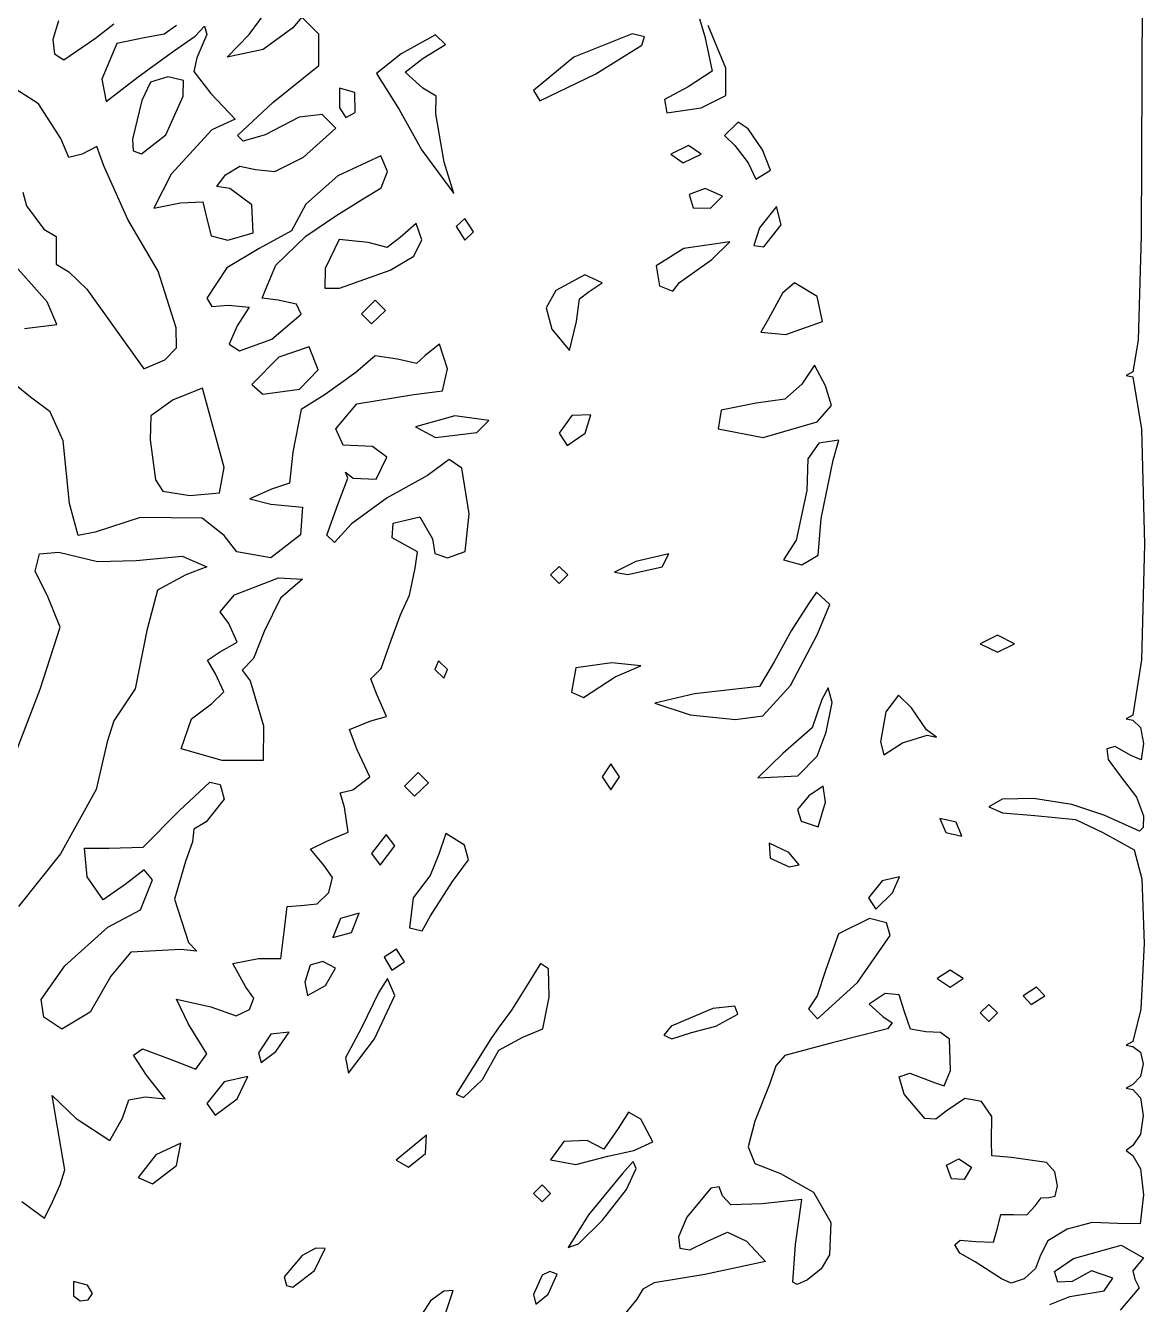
# Model space of a CAD drawing. Extents: x -0.8 to 79.1, y -6.2 to 80.1.
# Drawn here: x 51.43 to 79.07, y 14.01 to 45.61 of the extents above; entities that cross this region are included whole.
import ezdxf

# ---------------------------------------------------------------- set-up
doc = ezdxf.new("R2010")
doc.units = 0

msp = doc.modelspace()

# ---------------------------------------------------------------- linework, layer by layer
at = {"layer": 'Layer 1', "color": 4}
for p, q in [((79.045534, 53.167966), (78.991242, 40.414214)), ((56.951948, 45.386097), (57.463641, 46.082893)), ((52.242174, 45.725356), (52.106653, 45.267854)), ((53.155477, 45.297477), (53.611537, 45.6485)), ((55.162343, 45.613853), (54.851467, 45.397581)), ((55.617178, 45.348567), (55.848354, 45.590787)), ((55.848354, 45.590787), (55.90586, 45.391014)), ((58.034896, 45.550373), (57.296845, 45.013648)), ((58.257531, 45.812162), (58.034896, 45.550373)), ((58.673088, 45.398811), (58.257531, 45.812162)), ((68.076302, 45.774794), (68.209623, 45.33475)), ((68.727616, 44.551546), (68.29103, 45.613853)), ((52.106653, 45.267854), (52.146058, 44.909681)), ((52.373832, 44.764935), (53.155477, 45.297477)), ((54.358204, 45.305108), (53.681983, 45.168015)), ((54.851467, 45.397581), (54.358204, 45.305108)), ((55.086202, 44.977166), (55.617178, 45.348567)), ((55.90586, 45.391014), (55.659333, 44.808781)), ((56.415074, 44.828418), (56.951948, 45.386097)), ((58.673434, 44.622117), (58.673088, 45.398811)), ((61.559544, 45.381413), (60.712827, 44.910104)), ((61.803015, 45.136333), (61.559544, 45.381413)), ((66.410874, 45.401622), (64.972424, 44.828836)), ((66.717755, 45.328557), (66.410874, 45.401622)), ((66.656724, 45.124919), (66.717755, 45.328557)), ((68.209623, 45.33475), (68.389959, 44.479099)), ((52.146058, 44.909681), (52.373832, 44.764935)), ((53.681983, 45.168015), (53.317662, 44.287423)), ((54.214782, 44.340481), (55.086202, 44.977166)), ((57.296845, 45.013648), (56.415074, 44.828418)), ((60.712827, 44.910104), (60.101212, 44.420697)), ((61.254756, 44.803229), (61.803015, 45.136333)), ((65.515956, 44.419272), (66.656724, 45.124919)), ((55.659333, 44.808781), (55.585288, 44.47687)), ((57.53956, 43.704465), (58.673434, 44.622117)), ((60.807425, 44.456593), (61.254756, 44.803229)), ((64.972424, 44.828836), (63.9773, 44.000877)), ((51.752815, 43.671661), (50.369208, 44.553762)), ((53.317662, 44.287423), (53.425194, 43.734559)), ((53.425194, 43.734559), (54.214782, 44.340481)), ((54.941755, 44.340481), (54.517586, 44.212704)), ((55.329595, 44.250103), (54.941755, 44.340481)), ((55.327288, 43.862966), (55.329595, 44.250103)), ((55.585288, 44.47687), (56.008352, 43.926847)), ((60.101212, 44.420697), (60.659769, 43.535888)), ((61.244596, 44.059884), (60.807425, 44.456593)), ((64.13647, 43.749344), (65.515956, 44.419272)), ((65.515956, 44.419272), (65.515956, 44.419272)), ((68.389959, 44.479099), (67.797415, 44.096452)), ((68.732271, 43.881771), (68.727616, 44.551546)), ((68.727616, 44.551546), (68.727616, 44.551546)), ((54.517586, 44.212704), (54.305214, 43.756851)), ((59.185692, 44.060417), (59.182892, 43.571343)), ((59.56648, 43.954931), (59.185692, 44.060417)), ((59.566485, 43.954931), (59.56648, 43.954931)), ((59.5699, 43.456078), (59.566485, 43.954931)), ((61.576729, 43.860559), (61.244596, 44.059884)), ((63.9773, 44.000877), (64.13647, 43.749344)), ((67.797415, 44.096452), (67.216337, 43.784827)), ((52.301055, 42.814347), (51.752815, 43.671661)), ((54.305214, 43.756851), (54.074639, 42.801822)), ((54.89829, 42.907938), (55.327288, 43.862966)), ((56.008352, 43.926847), (56.610645, 43.298189)), ((56.666622, 42.888747), (57.53956, 43.704465)), ((61.565694, 43.425531), (61.576729, 43.860559)), ((67.216337, 43.784827), (67.269665, 43.453372)), ((68.118462, 43.576009), (68.732271, 43.881771)), ((56.610645, 43.298189), (56.032377, 43.034715)), ((58.191366, 43.344564), (57.352732, 42.904365)), ((58.758013, 43.41387), (58.191366, 43.344564)), ((59.096041, 43.076859), (58.758013, 43.41387)), ((59.182892, 43.571343), (59.345407, 43.339163)), ((59.345407, 43.339163), (59.5699, 43.456078)), ((60.659769, 43.535888), (61.218324, 42.533282)), ((61.773796, 42.232044), (61.565694, 43.425531)), ((67.269665, 43.453372), (68.118462, 43.576009)), ((56.032377, 43.034715), (55.026797, 41.933639)), ((58.300183, 42.352657), (59.096041, 43.076859)), ((69.032671, 43.225062), (68.694966, 42.894668)), ((69.283016, 43.055128), (69.032671, 43.225062)), ((69.633781, 42.539068), (69.283016, 43.055128)), ((52.499661, 42.345467), (52.301055, 42.814347)), ((54.074639, 42.801822), (54.089334, 42.508739)), ((54.292949, 42.436646), (54.89829, 42.907938)), ((54.89829, 42.907938), (54.89829, 42.907938)), ((56.805369, 42.752268), (56.666622, 42.888747)), ((57.352732, 42.904365), (56.805369, 42.752268)), ((68.694966, 42.894668), (68.946988, 42.642646)), ((52.833154, 42.426961), (52.499661, 42.345467)), ((53.188721, 42.621532), (52.833154, 42.426961)), ((53.365866, 42.143923), (53.188721, 42.621532)), ((54.089334, 42.508739), (54.292949, 42.436646)), ((57.590652, 41.998916), (58.300183, 42.352657)), ((60.21024, 42.389349), (59.146101, 41.895844)), ((60.36941, 42.005216), (60.21024, 42.389349)), ((61.218324, 42.533282), (62.012014, 41.455535)), ((67.80994, 42.642652), (67.372958, 42.430423)), ((67.372958, 42.430423), (67.678774, 42.218195)), ((67.678774, 42.218195), (68.115759, 42.430423)), ((68.115759, 42.430423), (67.80994, 42.642652)), ((68.115759, 42.430423), (68.115759, 42.430423)), ((68.946988, 42.642646), (69.283016, 42.218189)), ((69.833484, 42.038154), (69.633781, 42.539068)), ((53.959441, 40.817492), (53.365866, 42.143923)), ((56.372943, 41.920569), (56.724828, 42.136846)), ((56.724828, 42.136846), (57.108166, 42.051944)), ((57.108166, 42.051944), (57.590652, 41.998916)), ((62.012014, 41.455535), (61.773793, 42.232044)), ((61.773793, 42.232044), (61.773796, 42.232044)), ((69.283016, 42.218189), (69.468629, 41.808843)), ((69.468629, 41.808843), (69.833484, 42.038154)), ((69.833484, 42.038154), (69.833484, 42.038154)), ((55.026797, 41.933639), (54.599487, 41.096043)), ((56.156602, 41.634566), (56.372943, 41.920569)), ((59.146101, 41.895844), (58.350734, 41.193161)), ((60.215326, 41.597942), (60.36941, 42.005216)), ((51.366951, 41.492017), (51.455808, 41.151483)), ((56.479065, 41.581507), (56.156602, 41.634566)), ((57.020169, 41.175545), (56.479065, 41.581507)), ((59.732726, 41.304317), (60.215326, 41.597942)), ((68.221871, 41.581502), (67.822144, 41.437016)), ((67.822144, 41.437016), (67.924279, 41.100925)), ((68.646328, 41.391981), (68.221871, 41.581502)), ((51.455808, 41.151483), (51.886217, 40.580302)), ((54.599487, 41.096043), (55.256049, 41.227355)), ((55.256049, 41.227355), (55.806497, 41.252553)), ((55.806497, 41.252553), (55.912611, 40.833401)), ((57.057107, 40.483533), (57.020169, 41.175545)), ((58.350734, 41.193161), (57.997913, 40.532384)), ((59.096041, 40.908249), (59.732726, 41.304317)), ((67.924279, 41.100925), (68.349061, 41.093237)), ((68.349061, 41.093237), (68.646328, 41.391981)), ((68.646328, 41.391981), (68.646328, 41.391981)), ((69.978659, 41.138074), (69.562187, 40.611936)), ((70.093634, 40.681704), (69.978659, 41.138074)), ((54.70358, 39.537834), (53.959441, 40.817492)), ((55.912611, 40.833401), (56.017996, 40.414989)), ((58.35324, 40.400026), (59.096041, 40.908249)), ((62.279471, 40.838701), (62.06724, 40.638998)), ((62.491699, 40.507833), (62.279471, 40.838701)), ((51.886217, 40.580302), (52.188982, 40.399437)), ((56.430655, 40.308135), (57.057107, 40.483533)), ((57.057107, 40.483533), (57.057107, 40.483533)), ((57.997913, 40.532384), (57.19966, 40.102968)), ((61.081261, 40.714106), (60.681342, 40.369592)), ((61.218326, 40.310985), (61.081261, 40.714106)), ((62.06724, 40.638998), (62.279471, 40.308129)), ((62.279471, 40.308129), (62.491699, 40.507833)), ((62.491699, 40.507833), (62.491699, 40.507833)), ((69.562187, 40.611936), (69.416869, 40.17639)), ((69.668303, 40.138246), (70.093634, 40.681704)), ((70.093634, 40.681704), (70.093634, 40.681704)), ((52.188982, 40.399437), (52.18553, 40.054705)), ((56.017996, 40.414989), (56.430655, 40.308135)), ((57.61044, 39.689713), (58.35324, 40.400026)), ((59.177215, 40.32264), (58.835617, 39.601984)), ((59.895602, 40.243656), (59.177215, 40.32264)), ((60.366947, 40.121863), (59.895602, 40.243656)), ((60.681342, 40.369592), (60.366947, 40.121863)), ((61.025478, 39.912575), (61.218326, 40.310985)), ((68.82533, 40.260283), (67.689583, 40.095339)), ((68.381045, 39.82676), (68.82533, 40.260283)), ((69.416869, 40.17639), (69.668303, 40.138246)), ((78.991242, 40.414214), (78.909844, 37.833595)), ((51.966351, 38.780934), (50.915358, 39.959963)), ((52.18553, 40.054705), (52.183739, 39.708515)), ((57.19966, 40.102968), (56.403284, 39.625309)), ((60.434852, 39.562018), (61.025478, 39.912575)), ((67.689583, 40.095339), (67.006669, 39.673423)), ((67.585186, 39.257822), (68.381045, 39.82676)), ((52.183739, 39.708515), (52.497922, 39.525691)), ((52.497922, 39.525691), (52.941409, 39.093608)), ((55.154472, 38.141283), (54.70358, 39.537834)), ((56.403284, 39.625309), (55.912611, 38.868646)), ((57.355765, 39.077209), (57.61044, 39.689713)), ((58.835617, 39.601984), (58.820326, 39.121738)), ((59.187774, 39.118306), (60.434852, 39.562018)), ((60.434852, 39.562018), (60.434852, 39.562018)), ((67.006669, 39.673423), (67.089985, 39.176249)), ((65.246465, 39.446543), (64.532775, 39.062282)), ((65.675129, 39.246991), (65.246465, 39.446543)), ((65.356785, 39.034762), (65.675129, 39.246991)), ((67.418265, 39.042389), (67.585186, 39.257822)), ((67.585186, 39.257822), (67.585186, 39.257822)), ((70.424288, 39.246991), (70.131929, 38.998418)), ((70.982318, 38.912271), (70.424288, 39.246991)), ((52.941409, 39.093608), (54.352681, 37.124705)), ((57.273526, 38.875592), (57.355765, 39.077209)), ((57.674106, 38.822534), (57.273526, 38.875592)), ((58.820326, 39.121738), (59.187774, 39.118306)), ((64.532775, 39.062282), (64.288021, 38.635275)), ((65.114238, 38.857905), (65.356785, 39.034762)), ((67.089985, 39.176249), (67.418265, 39.042389)), ((70.131929, 38.998418), (69.780695, 38.36173)), ((71.117361, 38.294666), (70.982318, 38.912271)), ((52.199535, 38.220773), (51.966351, 38.780934)), ((55.912611, 38.868646), (56.034946, 38.665171)), ((56.034946, 38.665171), (56.443183, 38.697456)), ((56.443183, 38.697456), (56.953575, 38.648902)), ((56.953575, 38.648902), (56.657748, 38.187788)), ((58.124454, 38.724095), (57.674106, 38.822534)), ((58.238845, 38.479542), (58.124454, 38.724095)), ((60.068754, 38.822534), (59.732726, 38.486506)), ((59.977561, 38.240398), (60.320775, 38.570512)), ((60.320775, 38.570512), (60.068754, 38.822534)), ((60.320775, 38.570512), (60.320775, 38.570512)), ((64.288021, 38.635275), (64.427834, 38.107253)), ((65.038441, 38.291962), (65.114238, 38.857905)), ((57.511143, 37.856676), (58.238845, 38.479542)), ((59.732726, 38.486506), (59.977561, 38.240398)), ((64.865517, 37.578481), (65.038441, 38.291962)), ((65.038441, 38.291962), (65.038441, 38.291962)), ((69.780695, 38.36173), (69.591731, 38.029179)), ((70.211812, 37.973621), (71.117361, 38.294666)), ((71.117361, 38.294666), (71.117361, 38.294666)), ((51.402756, 38.1208), (52.199535, 38.220773)), ((55.163091, 37.643038), (55.154472, 38.141283)), ((56.657748, 38.187788), (56.458045, 37.737344)), ((64.427834, 38.107253), (64.865517, 37.578481)), ((69.591731, 38.029179), (70.211812, 37.973621)), ((54.86733, 37.345425), (55.163091, 37.643038)), ((56.458045, 37.737344), (56.717464, 37.569332)), ((56.717464, 37.569332), (57.511143, 37.856676)), ((57.511143, 37.856676), (57.511143, 37.856676)), ((58.438167, 37.668372), (57.687071, 37.417267)), ((58.657415, 37.100353), (58.438167, 37.668372)), ((61.654629, 37.738451), (61.299725, 37.455026)), ((61.855011, 37.124567), (61.654629, 37.738451)), ((78.909844, 37.833595), (78.780248, 37.053032)), ((54.352681, 37.124705), (54.86733, 37.345425)), ((54.86733, 37.345425), (54.86733, 37.345425)), ((57.687071, 37.417267), (57.022506, 36.740392)), ((60.070814, 37.443136), (59.585149, 37.032833)), ((60.618057, 37.363293), (60.070814, 37.443136)), ((61.089632, 37.256736), (60.618057, 37.363293)), ((61.299725, 37.455026), (61.089632, 37.256736)), ((58.194067, 36.621785), (58.657415, 37.100353)), ((59.585149, 37.032833), (58.830323, 36.487885)), ((61.732362, 36.581388), (61.855011, 37.124567)), ((70.916876, 37.216328), (70.604631, 36.746061)), ((71.189342, 36.707225), (70.916876, 37.216328)), ((78.780248, 37.053032), (78.621076, 36.964046)), ((51.553595, 36.42905), (51.238447, 36.683541)), ((57.022506, 36.740392), (57.287913, 36.50211)), ((70.604631, 36.746061), (70.181897, 36.380081)), ((71.336242, 36.21883), (71.189342, 36.707225)), ((78.621076, 36.964046), (78.780248, 36.929232)), ((78.780248, 36.929232), (78.996043, 35.6337)), ((52.035064, 36.063428), (51.553595, 36.42905)), ((55.076852, 36.35666), (54.523175, 35.961871)), ((55.797975, 36.648113), (55.076852, 36.35666)), ((56.337067, 34.685334), (55.797975, 36.648113)), ((57.287913, 36.50211), (58.194067, 36.621785)), ((58.194067, 36.621785), (58.194067, 36.621785)), ((58.830323, 36.487885), (58.238315, 36.124247)), ((59.615774, 36.259964), (61.019913, 36.487879)), ((61.019913, 36.487879), (61.732362, 36.581388)), ((70.181897, 36.380081), (69.481881, 36.2758)), ((52.359554, 35.343295), (52.035064, 36.063428)), ((58.238315, 36.124247), (58.034896, 35.065953)), ((59.096041, 35.644218), (59.615774, 36.259964)), ((68.61384, 36.103754), (68.540215, 35.639113)), ((69.481881, 36.2758), (68.61384, 36.103754)), ((70.985586, 35.812499), (71.336242, 36.21883)), ((54.523175, 35.961871), (54.511829, 35.374179)), ((62.032634, 35.964958), (61.059918, 35.692167)), ((62.870679, 35.849908), (62.032634, 35.964958)), ((62.580455, 35.555702), (62.870679, 35.849908)), ((64.923583, 35.97402), (64.613985, 35.539649)), ((65.396181, 35.988794), (64.923583, 35.97402)), ((65.254928, 35.538119), (65.396181, 35.988794)), ((69.653857, 35.431643), (70.985586, 35.812504)), ((70.985586, 35.812504), (70.985586, 35.812499)), ((59.276882, 35.236831), (59.096041, 35.644218)), ((61.059918, 35.692167), (61.553818, 35.429358)), ((61.553818, 35.429358), (62.580455, 35.555702)), ((62.580455, 35.555702), (62.580455, 35.555702)), ((64.613985, 35.539649), (64.805345, 35.227454)), ((64.805345, 35.227454), (65.254928, 35.538238)), ((65.254928, 35.538238), (65.254928, 35.538119)), ((68.540215, 35.639113), (69.653857, 35.431643)), ((78.996043, 35.6337), (79.067975, 32.795528)), ((52.514616, 33.794494), (52.359554, 35.343295)), ((54.511829, 35.374179), (54.639238, 34.384302)), ((59.998012, 35.203409), (59.276882, 35.236831)), ((60.358413, 34.942382), (59.998012, 35.203409)), ((71.023723, 35.288827), (70.756218, 34.903788)), ((71.523387, 35.360803), (71.023723, 35.288827)), ((71.382486, 34.867602), (71.523387, 35.360803)), ((58.034896, 35.065953), (57.950992, 34.297684)), ((60.088467, 34.396629), (60.358413, 34.942382)), ((61.895417, 34.88882), (61.359347, 34.485597)), ((62.206917, 34.674056), (61.895417, 34.88882)), ((70.756218, 34.903788), (70.731366, 34.115124)), ((71.086957, 33.429931), (71.382486, 34.867602)), ((56.224078, 34.064304), (56.337067, 34.685334)), ((56.337067, 34.685334), (56.337067, 34.685334)), ((59.390988, 34.426517), (59.336456, 34.574034)), ((59.336456, 34.574034), (59.526757, 34.423694)), ((61.359347, 34.485597), (60.364833, 33.941261)), ((62.385533, 33.54609), (62.206917, 34.674056)), ((54.639238, 34.384302), (54.825042, 34.101285)), ((57.504324, 34.153368), (56.973752, 33.9164)), ((57.950992, 34.297684), (57.504324, 34.153368)), ((59.141004, 33.773999), (59.390988, 34.426517)), ((59.526757, 34.423694), (60.088467, 34.396629)), ((54.825042, 34.101285), (55.488151, 33.997618)), ((55.488151, 33.997618), (56.224078, 34.064304)), ((56.973752, 33.9164), (57.490606, 33.778232)), ((60.364833, 33.941261), (59.479905, 33.295062)), ((70.731366, 34.115124), (70.46608, 32.893251)), ((52.734217, 33.007478), (52.514616, 33.794494)), ((57.490606, 33.778232), (58.270402, 33.705763)), ((58.270402, 33.705763), (58.223918, 33.019932)), ((58.87409, 33.013944), (59.141004, 33.773999)), ((62.291699, 32.614833), (62.385533, 33.54609)), ((54.260506, 33.450208), (53.151117, 33.088145)), ((55.793866, 33.432702), (54.260506, 33.450208)), ((56.337067, 33.004774), (55.793866, 33.432702)), ((59.479905, 33.295062), (59.06614, 32.833914)), ((60.489827, 32.951494), (60.507815, 33.315642)), ((60.507815, 33.315642), (61.167083, 33.468105)), ((61.167083, 33.468105), (61.486113, 32.924476)), ((71.00712, 32.518856), (71.086957, 33.429931)), ((71.086957, 33.429931), (71.086957, 33.429931)), ((53.151117, 33.088145), (52.734217, 33.007478)), ((56.650655, 32.605236), (56.337067, 33.004774)), ((58.223918, 33.019932), (57.487617, 32.455539)), ((59.06614, 32.833914), (58.87409, 33.013944)), ((61.112211, 32.59974), (60.489827, 32.951494)), ((61.486113, 32.924476), (61.542041, 32.56131)), ((70.46608, 32.893251), (70.149682, 32.408562)), ((51.668037, 32.12796), (51.772342, 32.555054)), ((51.772342, 32.555054), (52.251666, 32.595419)), ((52.251666, 32.595419), (53.204039, 32.364079)), ((57.487617, 32.455539), (56.650655, 32.605236)), ((61.055493, 32.198731), (61.112211, 32.59974)), ((61.542041, 32.56131), (61.857515, 32.45566)), ((61.857515, 32.45566), (62.291699, 32.614833)), ((67.316609, 32.55162), (66.503101, 32.361124)), ((67.154583, 32.235157), (67.316609, 32.55162)), ((79.067975, 32.795528), (78.996043, 29.932872)), ((53.204039, 32.364079), (54.159068, 32.386233)), ((54.159068, 32.386233), (55.295587, 32.496057)), ((55.295587, 32.496057), (55.912611, 32.229213)), ((64.613985, 32.243446), (64.401756, 32.031218)), ((64.826213, 32.031218), (64.613985, 32.243446)), ((66.503101, 32.361124), (65.980598, 32.096894)), ((66.311814, 32.042775), (67.154583, 32.235157)), ((67.154583, 32.235157), (67.154583, 32.235157)), ((70.149682, 32.408562), (70.609443, 32.281743)), ((70.609443, 32.281743), (71.00712, 32.518856)), ((51.98638, 31.471145), (51.668037, 32.12796)), ((55.389503, 32.031082), (54.688274, 31.659509)), ((55.912611, 32.229213), (55.389503, 32.031082)), ((56.591036, 31.542174), (57.675769, 31.961204)), ((57.675769, 31.961204), (58.27167, 31.925105)), ((58.27167, 31.925105), (57.730895, 31.459551)), ((60.918341, 31.529322), (61.055493, 32.198731)), ((64.401756, 32.031218), (64.613985, 31.818989)), ((64.613985, 31.818989), (64.826213, 32.031218)), ((64.826213, 32.031218), (64.826213, 32.031218)), ((65.980598, 32.096894), (66.311814, 32.042775)), ((54.688274, 31.659509), (54.42701, 30.662205)), ((70.96832, 31.606761), (70.768619, 31.32131)), ((71.299094, 31.303336), (70.96832, 31.606761)), ((52.281895, 30.742484), (51.98638, 31.471145)), ((56.234961, 31.118433), (56.591036, 31.542174)), ((57.730895, 31.459551), (57.328649, 30.633001)), ((60.693986, 31.049197), (60.918341, 31.529322)), ((70.768619, 31.32131), (70.34416, 30.651732)), ((70.986495, 30.553556), (71.299094, 31.303336)), ((56.453114, 30.830452), (56.234961, 31.118433)), ((60.460963, 30.421955), (60.693986, 31.049197)), ((51.787944, 29.205911), (52.281895, 30.742484)), ((54.42701, 30.662205), (54.137286, 29.216724)), ((56.660917, 30.369759), (56.453114, 30.830452)), ((56.218427, 30.12116), (56.660917, 30.369759)), ((57.328649, 30.633001), (57.061292, 29.971232)), ((60.211465, 29.719693), (60.460963, 30.421955)), ((70.34416, 30.651732), (69.919703, 29.888564)), ((70.323041, 29.302893), (70.986495, 30.553556)), ((75.437647, 30.545622), (75.013188, 30.333394)), ((75.862104, 30.333394), (75.437647, 30.545622)), ((55.921897, 29.929058), (56.218427, 30.12116)), ((75.013188, 30.333394), (75.437647, 30.121166)), ((75.437647, 30.121166), (75.862104, 30.333394)), ((75.862104, 30.333394), (75.862104, 30.333394)), ((56.124839, 29.590588), (55.921897, 29.929058)), ((57.061292, 29.971232), (56.777744, 29.678569)), ((59.955847, 29.467349), (60.211465, 29.719693)), ((61.630258, 29.908932), (61.53667, 29.696704)), ((61.855011, 29.696704), (61.630258, 29.908932)), ((65.025737, 29.734967), (64.915565, 29.133286)), ((65.913426, 29.861516), (65.025737, 29.734967)), ((66.630158, 29.783179), (65.913426, 29.861516)), ((65.997791, 29.514433), (66.630158, 29.783179)), ((69.919703, 29.888564), (69.559447, 29.278304)), ((78.996043, 29.932872), (78.780248, 28.563886)), ((56.328836, 29.143993), (56.124839, 29.590588)), ((56.777744, 29.678569), (56.982772, 29.418294)), ((56.982772, 29.418294), (57.305939, 28.304973)), ((60.104127, 29.074658), (59.955847, 29.467349)), ((61.53667, 29.696704), (61.761424, 29.484475)), ((61.761424, 29.484475), (61.855011, 29.696704)), ((61.855011, 29.696704), (61.855011, 29.696704)), ((65.213351, 28.999629), (65.997791, 29.514433)), ((65.997791, 29.514433), (65.997791, 29.514433)), ((51.121996, 27.468167), (51.787944, 29.205911)), ((54.137286, 29.216724), (53.609528, 28.423195)), ((56.026191, 28.847788), (56.328836, 29.143993)), ((60.344961, 28.532249), (60.104127, 29.074658)), ((64.915565, 29.133286), (65.213351, 28.999629)), ((67.956588, 29.092342), (66.976065, 28.861722)), ((69.559447, 29.278304), (67.956588, 29.092342)), ((69.641065, 28.553605), (70.323041, 29.302893)), ((71.256483, 29.242895), (71.103939, 28.953903)), ((71.354496, 28.876365), (71.256483, 29.242895)), ((55.527573, 28.474644), (56.026191, 28.847788)), ((66.976065, 28.861722), (67.850472, 28.578725)), ((71.103939, 28.953903), (70.858055, 28.256402)), ((71.211039, 28.144176), (71.354496, 28.876365)), ((72.997009, 29.060016), (72.678665, 28.652919)), ((73.31535, 28.752219), (72.997009, 29.060016)), ((55.275923, 27.735296), (55.527573, 28.474644)), ((59.957479, 28.423317), (60.344961, 28.532249)), ((67.850472, 28.578725), (68.964675, 28.463305)), ((68.964675, 28.463305), (69.641068, 28.553605)), ((69.641068, 28.553605), (69.641065, 28.553605)), ((72.678665, 28.652919), (72.549845, 27.910118)), ((73.686755, 28.205622), (73.31535, 28.752219)), ((78.780248, 28.563886), (78.621076, 28.474899)), ((78.621076, 28.474899), (78.780248, 28.440086)), ((53.609528, 28.423195), (53.448385, 27.911078)), ((57.305939, 28.304973), (57.301734, 27.443814)), ((59.434675, 28.212434), (59.957479, 28.423317)), ((59.62466, 27.712786), (59.434675, 28.212434)), ((70.858055, 28.256402), (70.136955, 27.619717)), ((70.980845, 27.556722), (71.211039, 28.144176)), ((73.932059, 28.027218), (73.686755, 28.205622)), ((78.780248, 28.440086), (78.967606, 28.26477)), ((78.967606, 28.26477), (79.045534, 27.866775)), ((53.448385, 27.911078), (53.17634, 26.72732)), ((72.549845, 27.910118), (72.633339, 27.584111)), ((72.633339, 27.584111), (73.092654, 27.880143)), ((73.092654, 27.880143), (73.092663, 27.880143)), ((73.092663, 27.880143), (73.702277, 28.076347)), ((73.702277, 28.076347), (73.932059, 28.027218)), ((79.045534, 27.866775), (78.987431, 27.462348)), ((56.288824, 27.443814), (55.275915, 27.735296)), ((55.275915, 27.735296), (55.275923, 27.735296)), ((59.933326, 27.046647), (59.62466, 27.712786)), ((70.136955, 27.619717), (69.516522, 27.018781)), ((70.50333, 27.071495), (70.980845, 27.556722)), ((78.34439, 27.794066), (78.14371, 27.73737)), ((78.14371, 27.73737), (78.171739, 27.472008)), ((78.734325, 27.568497), (78.34439, 27.794066)), ((78.987431, 27.462348), (78.734325, 27.568497)), ((57.301734, 27.443814), (56.288824, 27.443814)), ((65.887357, 27.362187), (65.675129, 27.043846)), ((66.099586, 27.043846), (65.887357, 27.362187)), ((78.171739, 27.472008), (78.467935, 27.07158)), ((55.224818, 26.205214), (55.982302, 26.9124)), ((55.982302, 26.9124), (56.238788, 26.851128)), ((59.51303, 26.725488), (59.933326, 27.046647)), ((61.129898, 27.149958), (60.79387, 26.813931)), ((61.038704, 26.567821), (61.381919, 26.897937)), ((61.381919, 26.897937), (61.129898, 27.149958)), ((61.381919, 26.897937), (61.381919, 26.897937)), ((65.675129, 27.043846), (65.887357, 26.725502)), ((65.887357, 26.725502), (66.099586, 27.043846)), ((66.099586, 27.043846), (66.099586, 27.043846)), ((69.516522, 27.018781), (70.50333, 27.071495)), ((70.50333, 27.071495), (70.50333, 27.071495)), ((78.467935, 27.07158), (78.875864, 26.541799)), ((53.17634, 26.72732), (52.291979, 25.138941)), ((56.238788, 26.851128), (56.337067, 26.493405)), ((59.200706, 26.647944), (59.51303, 26.725488)), ((59.310614, 26.296643), (59.200706, 26.647944)), ((60.79387, 26.813931), (61.038704, 26.567821)), ((70.776307, 26.576737), (70.502611, 26.237944)), ((71.133855, 26.809565), (70.776307, 26.576737)), ((71.193073, 26.417614), (71.133855, 26.809565)), ((56.337067, 26.493405), (55.8955, 25.933606)), ((59.402522, 25.678493), (59.310614, 26.296643)), ((70.502611, 26.237944), (70.588127, 25.944466)), ((71.008069, 25.806081), (71.193073, 26.417614)), ((71.193073, 26.417614), (71.193073, 26.417614)), ((75.550569, 26.490488), (75.225416, 26.301023)), ((75.225416, 26.301023), (75.559891, 26.151137)), ((76.331248, 26.503843), (75.550569, 26.490488)), ((77.275283, 26.362732), (76.331248, 26.503843)), ((78.090505, 26.088794), (77.275283, 26.362732)), ((78.875864, 26.541799), (79.045534, 26.079171)), ((54.339207, 25.302355), (55.224818, 26.205214)), ((55.8955, 25.933606), (55.587783, 25.75235)), ((70.588127, 25.944466), (71.008069, 25.806081)), ((74.418949, 25.919041), (74.014787, 26.01008)), ((74.014787, 26.01008), (74.164275, 25.664366)), ((74.560492, 25.579596), (74.418949, 25.919041)), ((74.418949, 25.919041), (74.418949, 25.919041)), ((75.559891, 26.151137), (76.364053, 26.088794)), ((76.364053, 26.088794), (77.364413, 25.990814)), ((77.364413, 25.990814), (78.042302, 25.664338)), ((78.94747, 25.700913), (78.090505, 26.088794)), ((79.045534, 26.079171), (79.038605, 25.794806)), ((55.587783, 25.75235), (55.553703, 25.43661)), ((58.871285, 25.452115), (59.402522, 25.678493)), ((60.336622, 25.618161), (59.977742, 25.14482)), ((60.54885, 25.33499), (60.336622, 25.618161)), ((61.813632, 25.641071), (61.642783, 25.133785)), ((62.271252, 25.355917), (61.813632, 25.641071)), ((74.164275, 25.664366), (74.560492, 25.579596)), ((78.042302, 25.664338), (78.813722, 25.239878)), ((79.038605, 25.794806), (78.94747, 25.700913)), ((52.887544, 25.28144), (53.490997, 25.284427)), ((53.490997, 25.284427), (54.339207, 25.302355)), ((55.553703, 25.43661), (55.379809, 24.950067)), ((58.472928, 25.253135), (58.871285, 25.452115)), ((60.189974, 24.86165), (60.54885, 25.33499)), ((60.54885, 25.33499), (60.54885, 25.33499)), ((62.368503, 24.991641), (62.271252, 25.355917)), ((70.288576, 25.174217), (69.797388, 25.400564)), ((69.797388, 25.400564), (69.82331, 25.029679)), ((52.291979, 25.138941), (51.257472, 23.8411)), ((52.950494, 24.572942), (52.887544, 25.28144)), ((58.801818, 24.857098), (58.472928, 25.253135)), ((59.977742, 25.14482), (60.189974, 24.86165)), ((61.642783, 25.133785), (61.425303, 24.603216)), ((61.978896, 24.456113), (62.368503, 24.991641)), ((69.82331, 25.029679), (70.296047, 24.815447)), ((70.537866, 24.87076), (70.288568, 25.174217)), ((70.288568, 25.174217), (70.288576, 25.174217)), ((78.813722, 25.239878), (79.004405, 24.518949)), ((54.35878, 24.746335), (53.891736, 24.386571)), ((54.562976, 24.495836), (54.35878, 24.746335)), ((55.379809, 24.950067), (55.108398, 24.023066)), ((59.009763, 24.555499), (58.801818, 24.857098)), ((70.296047, 24.815447), (70.537866, 24.87076)), ((53.348363, 24.006326), (52.950494, 24.572942)), ((53.891736, 24.386571), (53.348363, 24.006326)), ((54.273265, 23.760637), (54.562976, 24.495836)), ((58.924786, 24.185155), (59.009763, 24.555499)), ((61.425303, 24.603216), (61.005243, 24.056387)), ((61.430555, 23.609822), (61.978896, 24.456113)), ((72.589918, 24.474393), (72.254217, 24.049936)), ((73.01495, 24.572333), (72.589918, 24.474393)), ((72.841652, 24.178757), (73.01495, 24.572333)), ((79.004405, 24.518949), (79.058389, 22.922341)), ((55.108398, 24.023066), (55.45632, 22.951861)), ((58.63642, 23.902634), (58.924786, 24.185155)), ((61.005243, 24.056387), (60.913129, 23.308572)), ((72.254217, 24.049936), (72.432546, 23.770123)), ((72.432546, 23.770123), (72.841652, 24.178757)), ((72.841652, 24.178757), (72.841652, 24.178757)), ((53.462679, 23.329844), (54.273265, 23.760637)), ((57.822668, 23.211491), (57.894745, 23.834995)), ((57.894745, 23.834995), (58.234202, 23.864505)), ((58.234202, 23.864505), (58.63642, 23.902634)), ((59.210745, 23.542978), (59.017374, 23.073202)), ((59.672164, 23.673376), (59.210745, 23.542978)), ((59.479919, 23.198311), (59.672164, 23.673376)), ((59.672164, 23.673376), (59.672164, 23.673376)), ((61.229676, 23.238371), (61.430555, 23.609822)), ((61.430555, 23.609822), (61.430555, 23.609822)), ((72.276036, 23.542072), (71.508798, 23.166416)), ((72.698494, 23.433615), (72.276036, 23.542072)), ((72.787306, 23.120991), (72.698494, 23.433615)), ((52.399271, 22.374558), (53.462679, 23.329844)), ((57.735125, 22.553116), (57.822668, 23.211491)), ((59.017374, 23.073202), (59.479919, 23.198311)), ((60.913129, 23.308572), (61.229676, 23.238371)), ((71.508798, 23.166416), (71.193073, 22.253541)), ((71.978379, 21.95972), (72.787306, 23.120991)), ((55.266071, 22.778012), (54.035108, 22.707851)), ((55.657664, 22.731317), (55.266071, 22.778012)), ((55.45632, 22.951861), (55.657664, 22.731317)), ((60.590012, 22.782957), (60.292197, 22.585824)), ((60.79387, 22.468403), (60.590012, 22.782957)), ((79.058389, 22.922341), (78.981671, 21.299326)), ((54.035108, 22.707851), (53.534508, 22.115069)), ((56.550353, 22.427573), (57.185981, 22.555197)), ((57.185981, 22.555197), (57.735125, 22.553116)), ((58.777697, 22.480928), (58.459353, 22.392172)), ((59.083418, 22.313789), (58.777697, 22.480928)), ((60.292197, 22.585824), (60.482186, 22.268699)), ((60.482186, 22.268699), (60.79387, 22.468403)), ((60.79387, 22.468403), (60.79387, 22.468403)), ((51.815088, 21.540168), (52.399271, 22.374558)), ((56.870256, 21.842058), (56.550353, 22.427573)), ((58.459353, 22.392172), (58.330533, 21.967715)), ((58.841366, 21.886689), (59.083418, 22.313789)), ((64.149755, 22.433362), (63.801667, 21.867698)), ((64.352271, 22.301152), (64.149755, 22.433362)), ((64.361983, 21.601072), (64.352271, 22.301152)), ((71.193073, 22.253541), (70.980845, 21.632014)), ((74.270387, 22.268699), (73.952046, 22.056471)), ((74.588731, 22.056471), (74.270387, 22.268699)), ((53.534508, 22.115069), (53.02837, 21.230409)), ((57.068132, 21.572905), (56.870256, 21.842058)), ((58.330533, 21.967715), (58.392955, 21.642673)), ((58.392955, 21.642673), (58.841366, 21.886689)), ((58.841366, 21.886689), (58.841366, 21.886689)), ((60.36941, 22.056471), (60.157182, 21.718547)), ((60.553726, 21.640874), (60.36941, 22.056471)), ((63.801667, 21.867698), (63.430266, 21.277986)), ((70.9891, 21.062149), (71.978379, 21.95972)), ((71.978379, 21.95972), (71.978379, 21.95972)), ((73.952046, 22.056471), (74.270387, 21.844243)), ((74.270387, 21.844243), (74.588731, 22.056471)), ((74.588731, 22.056471), (74.588731, 22.056471)), ((76.405201, 21.844243), (76.074332, 21.632014)), ((76.604904, 21.632014), (76.405201, 21.844243)), ((51.880476, 21.101188), (51.815088, 21.540168)), ((55.451945, 20.927743), (55.16251, 21.55013)), ((55.16251, 21.55013), (56.004813, 21.363034)), ((56.959796, 21.296839), (57.068132, 21.572905)), ((60.157182, 21.718547), (59.732726, 20.84101)), ((60.048408, 20.566654), (60.553726, 21.640874)), ((64.211426, 20.816496), (64.361983, 21.601072)), ((70.980845, 21.632014), (70.768616, 21.313671)), ((72.666778, 21.690378), (72.269836, 21.422845)), ((73.007357, 21.659809), (72.666778, 21.690378)), ((73.144293, 21.237617), (73.007357, 21.659809)), ((76.074332, 21.632014), (76.274035, 21.419786)), ((76.274035, 21.419786), (76.604904, 21.632014)), ((76.604904, 21.632014), (76.604904, 21.632014)), ((53.02837, 21.230409), (52.330496, 20.80979)), ((56.004813, 21.363034), (56.633687, 21.138026)), ((56.633687, 21.138026), (56.959796, 21.296839)), ((63.430266, 21.277986), (63.128384, 20.866506)), ((68.406191, 21.31474), (67.382222, 20.879304)), ((68.950767, 21.372763), (68.406191, 21.31474)), ((68.479856, 20.882839), (69.024263, 21.176886)), ((69.024263, 21.176886), (68.950767, 21.372763)), ((70.768616, 21.313671), (70.9891, 21.062149)), ((72.269836, 21.422845), (72.602923, 21.119132)), ((73.290879, 20.806319), (73.144293, 21.237617)), ((75.225416, 21.419786), (75.013188, 21.207555)), ((75.013188, 21.207555), (75.225416, 20.995327)), ((75.437647, 21.207555), (75.225416, 21.419786)), ((75.225416, 20.995327), (75.437647, 21.207555)), ((75.437647, 21.207555), (75.437647, 21.207555)), ((78.981671, 21.299326), (78.780248, 20.499174)), ((52.330496, 20.80979), (51.880476, 21.101188)), ((51.880476, 21.101188), (51.880476, 21.101188)), ((55.912611, 20.198306), (55.451945, 20.927743)), ((63.128384, 20.866506), (62.921605, 20.57087)), ((67.382222, 20.879304), (67.197997, 20.663287)), ((67.879468, 20.723665), (68.479856, 20.882839)), ((72.602923, 21.119132), (72.838088, 20.967185)), ((72.838088, 20.967185), (72.72138, 20.815246)), ((57.485981, 20.687021), (57.185981, 20.226297)), ((57.939237, 20.737271), (57.485981, 20.687021)), ((57.611741, 20.2537), (57.939237, 20.737266)), ((57.939237, 20.737266), (57.939237, 20.737271)), ((59.732726, 20.84101), (59.333094, 20.095585)), ((59.41172, 19.721957), (60.048408, 20.566654)), ((60.048408, 20.566654), (60.048408, 20.566654)), ((62.921605, 20.57087), (62.06724, 19.201923)), ((63.121323, 20.291487), (63.712014, 20.609831)), ((63.712014, 20.609831), (64.211426, 20.816496)), ((67.197997, 20.663287), (67.398223, 20.57087)), ((67.398223, 20.57087), (67.879468, 20.723665)), ((67.879468, 20.723665), (67.879468, 20.723665)), ((72.72138, 20.815246), (71.355198, 20.471339)), ((73.667945, 20.740175), (73.290879, 20.806319)), ((74.031852, 20.723759), (73.667945, 20.740175)), ((74.256205, 20.557149), (74.031852, 20.723759)), ((74.278606, 19.78529), (74.256205, 20.557149)), ((54.099261, 20.166251), (54.316438, 20.324174)), ((54.316438, 20.324174), (55.066113, 20.0381)), ((57.185981, 20.226297), (57.253162, 19.985669)), ((57.253162, 19.985669), (57.611741, 20.2537)), ((62.715905, 19.562784), (63.121323, 20.291487)), ((71.355198, 20.471339), (70.188605, 20.158177)), ((78.780248, 20.499174), (78.621076, 20.410189)), ((78.621076, 20.410189), (78.780248, 20.375375)), ((78.780248, 20.375375), (78.974377, 20.239307)), ((78.974377, 20.239307), (79.039086, 19.950756)), ((54.422373, 19.668623), (54.099261, 20.166251)), ((55.066113, 20.0381), (55.63945, 19.818142)), ((55.63945, 19.818142), (55.912611, 20.198306)), ((59.333094, 20.095585), (59.41172, 19.721957)), ((70.188605, 20.158177), (69.966997, 19.900207)), ((79.039086, 19.950756), (78.974377, 19.640179)), ((54.882689, 19.08473), (54.422373, 19.668623)), ((56.919884, 19.634338), (56.340609, 19.504054)), ((56.656588, 19.08657), (56.919884, 19.634338)), ((69.966997, 19.900207), (69.817544, 19.463944)), ((73.009731, 19.629172), (73.277451, 19.721934)), ((73.136413, 19.203038), (73.009731, 19.629172)), ((73.277451, 19.721934), (73.897837, 19.479009)), ((74.117812, 19.409091), (74.278606, 19.78529)), ((78.974377, 19.640179), (78.780248, 19.438033)), ((56.340609, 19.504054), (55.912611, 18.971689)), ((62.248035, 19.118086), (62.715905, 19.562784)), ((62.715905, 19.562784), (62.715905, 19.562784)), ((69.817544, 19.463944), (69.442172, 18.536674)), ((73.897837, 19.479009), (74.117812, 19.409091)), ((78.780248, 19.438033), (78.621076, 19.349045)), ((78.621076, 19.349045), (78.780248, 19.314233)), ((78.780248, 19.314233), (78.974988, 19.112326)), ((52.208803, 18.438357), (52.085974, 19.170929)), ((52.085974, 19.170929), (52.684477, 18.597527)), ((53.829283, 18.607744), (53.981029, 19.064885)), ((53.981029, 19.064885), (54.389565, 19.138051)), ((54.389565, 19.138051), (54.882689, 19.08473)), ((55.912611, 18.971689), (56.113979, 18.678411)), ((56.113979, 18.678411), (56.656588, 19.08657)), ((56.656588, 19.08657), (56.656588, 19.08657)), ((62.06724, 19.201923), (62.248035, 19.118086)), ((73.643554, 18.598241), (73.136413, 19.203038)), ((74.630507, 19.092705), (74.174728, 18.779521)), ((75.04387, 19.023691), (74.630507, 19.092705)), ((75.301691, 18.647516), (75.04387, 19.023691)), ((78.974988, 19.112326), (79.039901, 18.677339)), ((66.326579, 18.755916), (66.067138, 18.35601)), ((66.631778, 18.583399), (66.326579, 18.755916)), ((74.174728, 18.779521), (73.915459, 18.586819)), ((75.290847, 18.039213), (75.301691, 18.647516)), ((79.039901, 18.677339), (78.974988, 18.21616)), ((52.404425, 17.334382), (52.208803, 18.438357)), ((52.684477, 18.597527), (53.509905, 18.054217)), ((53.509905, 18.054217), (53.829283, 18.607744)), ((66.067138, 18.35601), (65.715528, 17.844848)), ((66.927797, 18.024988), (66.631778, 18.583399)), ((69.442172, 18.536674), (69.283001, 17.903701)), ((73.915459, 18.586819), (73.643554, 18.598241)), ((61.334557, 18.190859), (60.581633, 17.573684)), ((61.30673, 17.73616), (61.334557, 18.190859)), ((64.729095, 18.031584), (64.401756, 17.575462)), ((65.30211, 18.057577), (64.729095, 18.031584)), ((65.715528, 17.844848), (65.30211, 18.057577)), ((66.4533, 17.811897), (66.927797, 18.024988)), ((75.302194, 17.676417), (75.290847, 18.039213)), ((78.974988, 18.21616), (78.780248, 17.935677)), ((54.646921, 17.705509), (54.214782, 17.142319)), ((55.266957, 17.991746), (54.646921, 17.705509)), ((55.16109, 17.439394), (55.266957, 17.991746)), ((60.892285, 17.396093), (61.306721, 17.73616)), ((61.306721, 17.73616), (61.30673, 17.73616)), ((65.817451, 17.671248), (66.4533, 17.811897)), ((69.283001, 17.903701), (69.446147, 17.48826)), ((78.780248, 17.935677), (78.621076, 17.811876)), ((78.621076, 17.811876), (78.780248, 17.688077)), ((54.566315, 16.981762), (55.16109, 17.439394)), ((55.16109, 17.439394), (55.16109, 17.439394)), ((60.581633, 17.573684), (60.892285, 17.396093)), ((64.401756, 17.575462), (65.026881, 17.463506)), ((65.026881, 17.463506), (65.817451, 17.671243)), ((65.817451, 17.671243), (65.817451, 17.671248)), ((66.436344, 17.537265), (66.175842, 17.239056)), ((66.512911, 17.361679), (66.436344, 17.537265)), ((69.446147, 17.48826), (70.07886, 17.241698)), ((74.178603, 17.444567), (74.482619, 17.599654)), ((74.29999, 17.110222), (74.178603, 17.444567)), ((74.482619, 17.599654), (74.80096, 17.399951)), ((74.80096, 17.399951), (74.614058, 17.091146)), ((75.788952, 17.635847), (75.302194, 17.676417)), ((76.648607, 17.511444), (75.788952, 17.635847)), ((76.855695, 17.282883), (76.648607, 17.511444)), ((78.780248, 17.688077), (78.968135, 17.35296)), ((52.284853, 16.962984), (52.404425, 17.334382)), ((54.214782, 17.142319), (54.566315, 16.981762)), ((66.175842, 17.239056), (65.338063, 16.220036)), ((66.273961, 16.845681), (66.512911, 17.361679)), ((66.512911, 17.361679), (66.512911, 17.361679)), ((70.07886, 17.241698), (70.896555, 16.781853)), ((74.614058, 17.091146), (74.29999, 17.110222)), ((74.29999, 17.110222), (74.29999, 17.110222)), ((76.923234, 16.937914), (76.855695, 17.282883)), ((78.968135, 17.35296), (79.045534, 16.716186)), ((52.092493, 16.538527), (52.284853, 16.962984)), ((64.189528, 16.962984), (63.9773, 16.750755)), ((63.9773, 16.750755), (64.189528, 16.538527)), ((64.401756, 16.750755), (64.189528, 16.962984)), ((64.189528, 16.538527), (64.401756, 16.750755)), ((64.401756, 16.750755), (64.401756, 16.750755)), ((65.683833, 16.088306), (66.273961, 16.845681)), ((68.358201, 16.882093), (67.763034, 16.160183)), ((68.56588, 16.914783), (68.358201, 16.882093)), ((68.646322, 16.688384), (68.56588, 16.914783)), ((70.896555, 16.781853), (71.320237, 16.031344)), ((76.860451, 16.676942), (76.923234, 16.937914)), ((51.338951, 16.550262), (51.902691, 16.134071)), ((51.902691, 16.134071), (52.09249, 16.538408)), ((52.09249, 16.538408), (52.092493, 16.538527)), ((68.848087, 16.465039), (68.646322, 16.688384)), ((69.625427, 16.488774), (68.848087, 16.465039)), ((70.604544, 16.599137), (69.625427, 16.488774)), ((70.451737, 15.48811), (70.604544, 16.599137)), ((76.166359, 16.221969), (76.366029, 16.439518)), ((76.366029, 16.439518), (76.520446, 16.639512)), ((76.520446, 16.639512), (76.709504, 16.645546)), ((76.709504, 16.645546), (76.860451, 16.676942)), ((79.045534, 16.716186), (78.961328, 15.998512)), ((65.338063, 16.220036), (64.834917, 15.413392)), ((67.763034, 16.160183), (67.55988, 15.673549)), ((75.437633, 15.893113), (75.52201, 16.230528)), ((75.52201, 16.230528), (75.836958, 16.228139)), ((75.836958, 16.228139), (76.166359, 16.221969)), ((65.08788, 15.506728), (65.683833, 16.088306)), ((71.320237, 16.031344), (71.289387, 15.22934)), ((75.338914, 15.542041), (75.437633, 15.893113)), ((77.156248, 15.867403), (76.68569, 15.579425)), ((77.775241, 16.028937), (77.156248, 15.867403)), ((78.407449, 16.00824), (77.775241, 16.028937)), ((78.961328, 15.998512), (78.407449, 16.00824)), ((64.834917, 15.413392), (65.08788, 15.506728)), ((67.55988, 15.673549), (67.591174, 15.398459)), ((67.837536, 15.357008), (68.279583, 15.571292)), ((68.279583, 15.571292), (68.769281, 15.788624)), ((68.769281, 15.788624), (69.240606, 15.568075)), ((69.240606, 15.568075), (69.707466, 15.068302)), ((70.37962, 14.559293), (70.451737, 15.48811)), ((74.383974, 15.474373), (74.518752, 15.594841)), ((74.518752, 15.594841), (74.907061, 15.56451)), ((74.907061, 15.56451), (75.338914, 15.542041)), ((76.68569, 15.579425), (76.498789, 15.220792)), ((58.259921, 15.217798), (57.822668, 14.683531)), ((58.598575, 15.396436), (58.259921, 15.217798)), ((58.566645, 14.841999), (58.832434, 15.387275)), ((58.832434, 15.387275), (58.598575, 15.396436)), ((67.591174, 15.398459), (67.837536, 15.357008)), ((71.289387, 15.22934), (71.084602, 14.883767)), ((74.505589, 15.273031), (74.383974, 15.474373)), ((74.886459, 15.060741), (74.505589, 15.273031)), ((76.498789, 15.220792), (76.377069, 14.892484)), ((77.31278, 15.14096), (78.492564, 15.470863)), ((78.492564, 15.470863), (79.045534, 15.159022)), ((69.707466, 15.068302), (68.211333, 14.748104)), ((71.084602, 14.883767), (70.74349, 14.615008)), ((75.536024, 14.640964), (74.886459, 15.060741)), ((76.377069, 14.892484), (76.093974, 14.636988)), ((76.851026, 14.822982), (77.31278, 15.14096)), ((79.045534, 15.159022), (78.780248, 14.83743)), ((52.963439, 14.479101), (52.612187, 14.571395)), ((52.612187, 14.571395), (52.616478, 14.21467)), ((57.822668, 14.683531), (57.877179, 14.474871)), ((58.030028, 14.434004), (58.566645, 14.841999)), ((58.566645, 14.841999), (58.566645, 14.841999)), ((64.19153, 14.724858), (63.9773, 14.252123)), ((64.382872, 14.815388), (64.19153, 14.724858)), ((64.336066, 14.259602), (64.562414, 14.75079)), ((64.562414, 14.750782), (64.382872, 14.815388)), ((64.562414, 14.75079), (64.562414, 14.750782)), ((66.954559, 14.543078), (66.682084, 14.380734)), ((68.211333, 14.748104), (66.954559, 14.543078)), ((70.494483, 14.501713), (70.37962, 14.559293)), ((70.74349, 14.615008), (70.494483, 14.501713)), ((75.772594, 14.528437), (75.536024, 14.640964)), ((76.093974, 14.636988), (75.772594, 14.528437)), ((76.92539, 14.557333), (76.851026, 14.822982)), ((77.285802, 14.575395), (76.92539, 14.557333)), ((77.763656, 14.833552), (77.285802, 14.575395)), ((78.288989, 14.650689), (77.763656, 14.833552)), ((78.070877, 14.340522), (78.288989, 14.650689)), ((78.780248, 14.83743), (78.833305, 14.62845)), ((78.833305, 14.62845), (78.939418, 14.417816)), ((52.963445, 14.479101), (52.963439, 14.479101)), ((53.080516, 14.275183), (52.963445, 14.479101)), ((52.974565, 14.11839), (53.080516, 14.275183)), ((57.877179, 14.474871), (58.030028, 14.434004)), ((61.760179, 14.333508), (61.430123, 14.090756)), ((61.991175, 14.350817), (61.760179, 14.333508)), ((61.772755, 13.680062), (61.991175, 14.350817)), ((63.9773, 14.252123), (64.032613, 14.010304)), ((64.032613, 14.010304), (64.336066, 14.259602)), ((66.682084, 14.380734), (66.533037, 14.137053)), ((77.224232, 14.203996), (78.070877, 14.340522)), ((78.939418, 14.417816), (78.471615, 13.862264)), ((52.616478, 14.21467), (52.780254, 14.09159)), ((52.780254, 14.09159), (52.974565, 14.11839)), ((61.430123, 14.090756), (61.006098, 13.428317)), ((66.533037, 14.137053), (65.376312, 12.727265)), ((76.729129, 14.000798), (77.224232, 14.203996))]:
    msp.add_line(p, q, dxfattribs=at)

doc.saveas('drawing.dxf')
